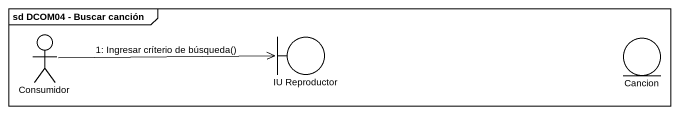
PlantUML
@startuml
mainframe sd DCOM04 - Buscar canción
actor Consumidor
boundary "IU Reproductor" as IU_Reproductor
entity Cancion
Consumidor -right-> IU_Reproductor : 1: Ingresar críterio de búsqueda()
@enduml
